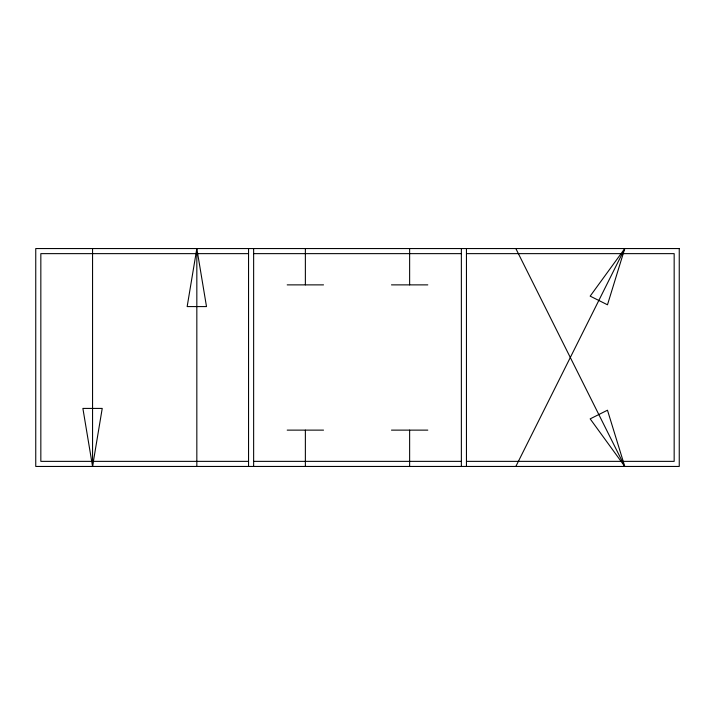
<?xml version="1.0" encoding="UTF-8"?>
<svg xmlns="http://www.w3.org/2000/svg" width="715" height="715" viewBox="0 0 715 715"><rect width="100%" height="100%" fill="white"/><g stroke="black" fill="none" stroke-linecap="round" stroke-linejoin="round"><path stroke-width="1.07" d="M92.557 466.448L102.227 408.417L82.886 408.417L92.557 466.448L92.557 248.552M196.831 248.552L187.16 306.583L206.501 306.583L196.831 248.552L196.831 466.448M624.776 248.552L607.473 304.787L590.17 296.135L624.776 248.552L515.837 466.448M248.552 253.637L40.835 253.637L40.835 461.363L248.552 461.363M253.637 253.637L461.363 253.637M466.448 253.637L674.165 253.637L674.165 461.363L466.448 461.363M287.207 284.874L323.52 284.874M391.48 284.874L427.793 284.874M287.207 430.126L323.52 430.126M391.48 430.126L427.793 430.126M253.637 461.363L461.363 461.363M624.776 466.448L590.17 418.865L607.473 410.213L624.776 466.448L515.837 248.552M466.448 248.552L466.448 466.448M461.363 248.552L461.363 466.448M409.632 248.552L409.632 284.874M409.632 430.126L409.632 466.448M305.368 248.552L305.368 284.874M305.368 430.126L305.368 466.448M253.637 248.552L253.637 466.448M248.552 248.552L248.552 466.448M679.25 248.552L35.75 248.552L35.75 466.448L679.25 466.448L679.25 248.552"/></g></svg>
